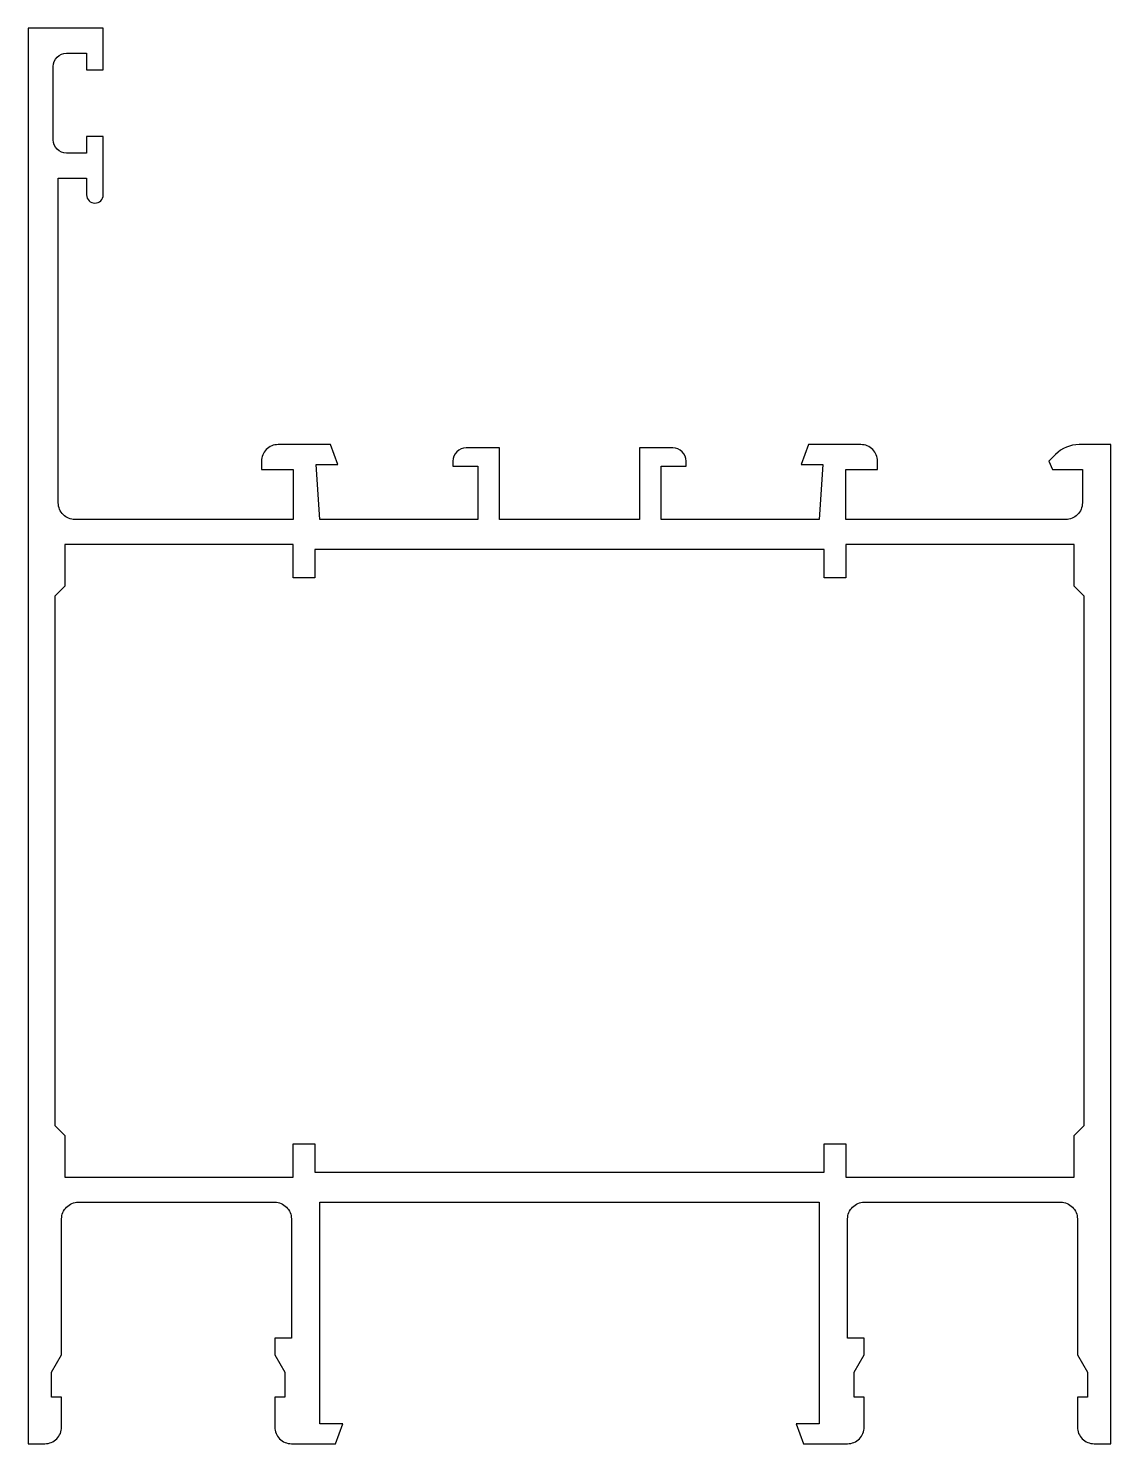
# Model space of a CAD drawing. Header units: millimetres. Extents: x 0 to 65, y 0 to 85.
import ezdxf

# ---------------------------------------------------------------- set-up
doc = ezdxf.new("R2010")
doc.units = ezdxf.units.MM

msp = doc.modelspace()

# ---------------------------------------------------------------- linework, layer by layer
for points in [[(17.5, 14.5), (47.5, 14.5), (47.5, 1.2), (46.114, 1.2), (46.551, 0), (49.2, 0, 0.414214), (50.2, 1), (50.2, 2.8), (49.6, 2.8), (49.6, 4.3), (50.2, 5.339), (50.2, 6.339), (49.2, 6.339), (49.2, 13.5, -0.414214), (50.2, 14.5), (62, 14.5, -0.414214), (63, 13.5), (63, 5.339), (63.6, 4.3), (63.6, 2.8), (63, 2.8), (63, 1, 0.414214), (64, 0), (65, 0), (65, 60), (63.104, 60, 0.198912), (61.69, 59.414), (61.288, 59.012), (61.5, 58.5), (63.3, 58.5), (63.3, 56.5, -0.414214), (62.3, 55.5), (49.1, 55.5), (49.1, 58.5), (51, 58.5), (51, 59, 0.414214), (50, 60), (46.851, 60), (46.414, 58.8), (47.721, 58.8), (47.5, 55.5), (38, 55.5), (38, 58.7), (39.5, 58.7), (39.5, 59, 0.414214), (38.7, 59.8), (36.7, 59.8), (36.7, 55.5), (28.3, 55.5), (28.3, 59.8), (26.3, 59.8, 0.414214), (25.5, 59), (25.5, 58.7), (27, 58.7), (27, 55.5), (17.5, 55.5), (17.279, 58.8), (18.586, 58.8), (18.149, 60), (15, 60, 0.414214), (14, 59), (14, 58.5), (15.9, 58.5), (15.9, 55.5), (2.8, 55.5, -0.414214), (1.8, 56.5), (1.8, 76), (3.5, 76), (3.5, 75, 1), (4.5, 75), (4.5, 78.5), (3.5, 78.5), (3.5, 77.5), (2.3, 77.5, -0.414214), (1.5, 78.3), (1.5, 82.7, -0.414214), (2.3, 83.5), (3.5, 83.5), (3.5, 82.5), (4.5, 82.5), (4.5, 85), (0, 85), (0, 0), (1, 0, 0.414214), (2, 1), (2, 2.8), (1.4, 2.8), (1.4, 4.3), (2, 5.339), (2, 13.5, -0.414214), (3, 14.5), (14.8, 14.5, -0.414214), (15.8, 13.5), (15.8, 6.339), (14.8, 6.339), (14.8, 5.339), (15.4, 4.3), (15.4, 2.8), (14.8, 2.8), (14.8, 1, 0.414214), (15.8, 0), (18.449, 0), (18.886, 1.2), (17.5, 1.2), (17.5, 14.5, -0.414214)], [(17.2, 16.3), (47.8, 16.3), (47.8, 18), (49.1, 18), (49.1, 16), (62.8, 16), (62.8, 18.5), (63.4, 19.1), (63.4, 50.9), (62.8, 51.5), (62.8, 54), (49.1, 54), (49.1, 52), (47.8, 52), (47.8, 53.7), (17.2, 53.7), (17.2, 52), (15.9, 52), (15.9, 54), (2.2, 54), (2.2, 51.5), (1.6, 50.9), (1.6, 19.1), (2.2, 18.5), (2.2, 16), (15.9, 16), (15.9, 18), (17.2, 18), (17.2, 16.3, 0.414214)]]:
    msp.add_lwpolyline(points, format="xyb", close=True)

doc.saveas('drawing.dxf')
